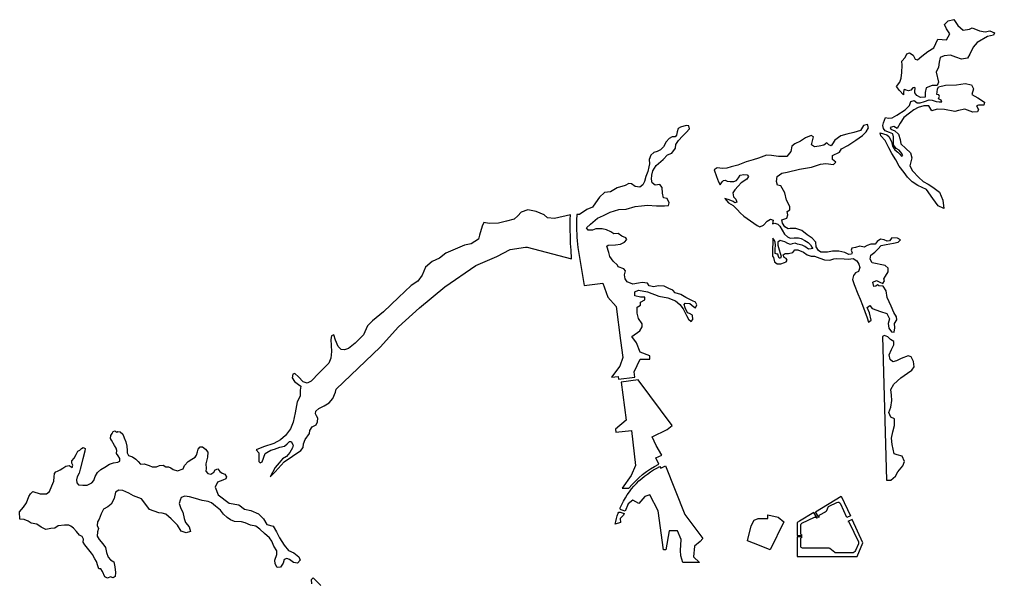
# Model space of a CAD drawing. Header units: millimetres. Extents: x -1615 to 2573, y -3000 to 3262.
# Drawn here: x -1615 to 2255, y 1034 to 3262 of the extents above; entities that cross this region are included whole.
import ezdxf

# ---------------------------------------------------------------- set-up
doc = ezdxf.new("R2010")
doc.units = ezdxf.units.MM
doc.layers.add('благоустройство_зеленые насаждения', color=18, linetype='Continuous', true_color=0x000000)

msp = doc.modelspace()

# ---------------------------------------------------------------- linework, layer by layer
at = {"layer": 'благоустройство_зеленые насаждения'}
for points in [[(1894.3, 2963.8), (1878.6, 2980.3), (1865.9, 2997), (1879.2, 3014.3), (1885.4, 3030.5), (1887.6, 3052.9), (1888.3, 3081.4), (1887.6, 3097), (1900.4, 3111.2), (1907.1, 3126.5), (1918.2, 3129.7), (1932, 3120.8), (1940.6, 3105.2), (1949.5, 3102.4), (1967.2, 3116.9), (1990.7, 3135.8), (2014.1, 3149.9), (2030.1, 3184.6), (2065.3, 3182.3), (2077.8, 3206.2), (2065.3, 3226.1), (2056.8, 3243.2), (2071, 3256.8), (2093.8, 3262.5), (2110.2, 3238.6), (2131.3, 3220.4), (2155.7, 3223.8), (2167.1, 3229.5), (2195.5, 3217.6), (2217.7, 3214.2), (2236.5, 3217.6), (2255.3, 3210.2), (2251.5, 3200.3), (2227.4, 3194.6), (2186.2, 3171.7), (2170.7, 3153.3), (2157.6, 3124.7), (2148.4, 3108.7), (2123.8, 3105.3), (2101.5, 3113.3), (2080.8, 3121.3), (2055.6, 3118.4), (2039, 3111.5), (2035, 3093.8), (2033.3, 3073.2), (2024.2, 3054.3), (2032.7, 3013.7), (2027.6, 3001.1), (2008.1, 3000.5), (1984.1, 2991.3), (1980.1, 2973.6), (1979.5, 2954.4), (1961.3, 2953.8), (1947.2, 2960.8), (1939.5, 2971.4), (1938.4, 2979.6), (1940.7, 2988.5), (1939, 2992.6), (1931.3, 2991.4), (1923.1, 2982), (1914.3, 2979.6), (1904.9, 2982), (1899, 2984.3), (1895.5, 2983.2), (1894.3, 2971.4)], [(2026, 2964.9), (2028.5, 2985.6), (2032.4, 2995), (2061, 3002.6), (2104.6, 3003.3), (2139, 3008.8), (2164.4, 3002.8), (2172.5, 2987.4), (2165.2, 2965), (2188.7, 2951.5), (2215.7, 2935.1), (2213.3, 2923.3), (2191.6, 2923.3), (2184, 2919.8), (2192.2, 2905.2), (2188.1, 2895.8), (2169.9, 2895.2), (2137.7, 2906.3), (2111.9, 2902.2), (2097.2, 2897), (2056.2, 2905.8), (2028, 2906.3), (2006.9, 2900.5), (1994, 2919.8), (1974.6, 2919.8), (1952.9, 2913.4), (1935.3, 2904), (1917.7, 2891.1), (1895.5, 2874.1), (1880.2, 2851.2), (1868.5, 2830.1), (1855.5, 2838.2), (1841.4, 2834.5), (1843.5, 2827.1), (1859.4, 2820.4), (1874.4, 2808.2), (1880.4, 2786), (1883.7, 2769.4), (1903.2, 2750.5), (1921.5, 2733.3), (1927.4, 2713.3), (1922, 2693.2), (1919.7, 2682), (1929.1, 2661.9), (1955.1, 2635.9), (1971.6, 2620), (1992.3, 2608.8), (2010, 2597), (2036.6, 2577.5), (2050.8, 2545.6), (2053.7, 2512.6), (2031.9, 2523.2), (2010.6, 2552.7), (1985.8, 2588.1), (1951, 2604.6), (1928.5, 2618.2), (1910.2, 2637.7), (1896.1, 2656), (1877.2, 2680.8), (1863.6, 2706.2), (1847.6, 2731.6), (1835.2, 2753.4), (1821.7, 2782.3), (1804.5, 2801.2), (1800.8, 2813.3), (1828.4, 2804.5), (1836.1, 2798), (1846.1, 2778.6), (1850.2, 2759.8), (1859, 2745.7), (1871.9, 2736.9), (1880.8, 2727.5), (1886.1, 2721), (1890.8, 2722.8), (1887.2, 2731), (1877.2, 2744), (1865.5, 2751), (1854.9, 2765.7), (1853.7, 2784.5), (1854.9, 2797.4), (1851.4, 2808.6), (1837.8, 2813.9), (1820.8, 2821.5), (1814.9, 2830.4), (1812.6, 2842.7), (1814.3, 2853.3), (1822, 2873.3), (1834.9, 2871.5), (1848.4, 2872.7), (1867.2, 2883.3), (1900.7, 2903.8), (1918.4, 2920.9), (1923.7, 2937.3), (1936, 2940.8), (1947.8, 2932), (1960.7, 2932), (1977.8, 2937.9), (1995.4, 2943.8), (2008.3, 2943.2), (2023.6, 2937.9), (2036, 2935.6), (2046.5, 2935.6), (2043.6, 2942), (2033.6, 2947.9), (2034.8, 2952), (2037.1, 2957.3), (2034.2, 2963.8)], [(1374.7, 2395.6), (1375, 2374), (1373.5, 2357.4), (1373.5, 2340.5), (1373.5, 2323.5), (1377.7, 2318.3), (1381.8, 2301.3), (1392.4, 2293.8), (1406.7, 2293.4), (1421, 2298.7), (1428.9, 2301), (1432.3, 2307.7), (1428.5, 2314.1), (1420.6, 2318.7), (1416.8, 2328.8), (1424.4, 2334.1), (1437.2, 2334.1), (1455.2, 2339), (1462.8, 2348.8), (1475.2, 2349.1), (1496.6, 2339.4), (1511.7, 2329.6), (1527.5, 2323.9), (1540.3, 2323.9), (1562.5, 2315.3), (1579.9, 2309.2), (1601.3, 2308.5), (1617.9, 2313.4), (1627.8, 2314.1), (1657.9, 2313.3), (1675.6, 2311.8), (1694.5, 2314.1), (1708.4, 2305.8), (1716.7, 2292.3), (1720.4, 2278.3), (1715.9, 2262.5), (1703.5, 2257.6), (1695.6, 2246.7), (1691.8, 2230.9), (1698.6, 2212.1), (1712.3, 2174.4), (1721.4, 2152.7), (1731.6, 2129.2), (1750.3, 2079.8), (1754.5, 2062.4), (1765.3, 2070.2), (1759.3, 2098.5), (1750.3, 2119.6), (1759.9, 2128), (1770.1, 2116), (1802.6, 2104.5), (1828.5, 2096.1), (1838.2, 2075), (1833.4, 2057), (1835.8, 2038.9), (1846.7, 2023.7), (1856.9, 2021.9), (1859.9, 2039.4), (1858.1, 2057.4), (1867.8, 2071.3), (1865.9, 2083.9), (1855.1, 2100.2), (1845.5, 2126.1), (1829.8, 2159.8), (1825, 2186.6), (1812.9, 2205.3), (1796.7, 2205.9), (1790.7, 2210.7), (1784.6, 2204.7), (1776.2, 2204.1), (1772.6, 2220.3), (1786.4, 2227), (1800.3, 2220.9), (1811.7, 2215.5), (1819, 2225.8), (1816, 2234.2), (1822.6, 2244.4), (1833.4, 2261.3), (1832.8, 2276.9), (1820.8, 2286.5), (1801.5, 2291.4), (1788.9, 2293.8), (1769.6, 2298), (1761.8, 2311.8), (1764.2, 2328.1), (1780.4, 2340.1), (1792.5, 2352.2), (1805.7, 2366.6), (1825.6, 2370.2), (1853.9, 2375), (1872.5, 2379.3), (1882.2, 2388.3), (1870.1, 2395.5), (1847.9, 2396.7), (1838.8, 2384.7), (1828.6, 2382.9), (1817.8, 2388.3), (1802.7, 2391.9), (1789.5, 2382.3), (1781, 2370.8), (1764.2, 2371.4), (1749.7, 2366), (1738.3, 2360), (1720.2, 2363), (1703.4, 2358.8), (1688.9, 2355.2), (1686.5, 2347.3), (1690.7, 2337.7), (1687.7, 2332.3), (1677.5, 2330.5), (1660.6, 2338.3), (1637.1, 2343.7), (1611.8, 2343.7), (1592.6, 2339.5), (1566.1, 2339.5), (1556.9, 2346.9), (1547.3, 2360.7), (1545.5, 2380), (1531.7, 2395), (1511.2, 2408.3), (1490.1, 2425.1), (1466, 2434.2), (1444.4, 2433.5), (1436.4, 2432.4), (1422.6, 2439.6), (1413.5, 2455.3), (1411.7, 2468.5), (1431, 2474), (1435.2, 2487.8), (1431.6, 2501), (1443, 2507.1), (1443, 2521.5), (1429.2, 2546.2), (1422.6, 2575.1), (1407.5, 2603.4), (1394.3, 2605.8), (1389.9, 2620), (1392.3, 2639.9), (1411.6, 2653.2), (1431.6, 2657.4), (1481.7, 2669.5), (1528.8, 2676.8), (1564.5, 2688.8), (1585.6, 2691.2), (1616.4, 2687.6), (1625.5, 2696.1), (1611.6, 2707), (1612.2, 2723.3), (1640.6, 2736.6), (1647.9, 2749.5), (1672.7, 2763.4), (1704.7, 2783.3), (1731.3, 2802), (1746.4, 2817.1), (1755.5, 2833.4), (1750.7, 2845.5), (1735.5, 2841.9), (1722.9, 2822), (1697.5, 2814.1), (1668.5, 2808.1), (1645.5, 2800.8), (1620.8, 2784.5), (1612.3, 2770), (1607.5, 2761.6), (1597.8, 2765.2), (1589.3, 2773), (1577.9, 2764.6), (1559.1, 2759.8), (1540.4, 2757.3), (1528.9, 2765.2), (1533.2, 2781.5), (1536.8, 2797.2), (1527.1, 2802.6), (1505.4, 2793), (1484.8, 2780.3), (1463.1, 2769.4), (1451, 2760.4), (1447.4, 2739.2), (1431.1, 2719.3), (1397.2, 2719.3), (1370.6, 2723.5), (1350.5, 2724.7), (1317.9, 2713.2), (1296.7, 2705.4), (1269.6, 2697.5), (1236.9, 2685.4), (1210.3, 2678.2), (1192.8, 2673.4), (1175.9, 2672.2), (1154.2, 2674), (1142.7, 2666.1), (1151.7, 2640.1), (1159, 2619), (1165.8, 2606.6), (1168.4, 2611.3), (1173.8, 2618.2), (1179.6, 2623.6), (1186.1, 2624.7), (1193.7, 2620.7), (1206.3, 2619.6), (1220, 2620), (1230.5, 2624.3), (1239.2, 2634.4), (1245.7, 2645.3), (1260.5, 2648.2), (1273.5, 2646.4), (1278.2, 2639.5), (1272.1, 2629.7), (1250, 2614.6), (1237.7, 2601.2), (1225.1, 2586.4), (1216.4, 2574.5), (1219.3, 2558.6), (1228.7, 2549.5), (1232.7, 2537.6), (1225.1, 2535.1), (1217.9, 2540.9), (1202.3, 2547.4), (1184.3, 2552.4), (1199.3, 2535.7), (1217.5, 2524.7), (1235.5, 2507.9), (1246.3, 2496.2), (1260.7, 2482.3), (1312.7, 2445.3), (1323.8, 2440.2), (1338, 2446.7), (1353.2, 2462.6), (1366.5, 2470.8), (1376.6, 2466), (1374, 2452), (1382.7, 2454.6), (1395.5, 2450.2), (1403.1, 2442.6), (1411.8, 2426.9), (1422, 2411.6), (1432.9, 2400.7), (1444.6, 2395.6), (1460.6, 2396), (1477, 2396.4), (1487.9, 2394.2), (1502.1, 2385.5), (1515.2, 2378.2), (1524.3, 2368.4), (1529.7, 2359.6), (1534.1, 2354.9), (1527.9, 2352.7), (1517, 2352), (1502.4, 2361.8), (1491.2, 2368), (1473, 2370.9), (1463.5, 2374.9), (1451.5, 2372.7), (1444.9, 2370.2), (1434.4, 2373.8), (1422.4, 2380.4), (1414, 2383.3), (1404.2, 2385.5), (1395.1, 2379.6), (1395.1, 2367.3), (1400.2, 2348.7), (1404.6, 2335.3), (1408.2, 2324), (1406.4, 2316.3), (1400.9, 2316), (1397.3, 2322.2), (1395.8, 2332), (1392.2, 2331.6), (1384.9, 2333.8), (1384.2, 2340.7), (1384.6, 2353.4), (1386, 2365.8), (1384.2, 2380.4), (1378.7, 2389.8)], [(1811, 2004.7), (1826.4, 1435.2), (1843.6, 1435.8), (1862.7, 1451.1), (1871.7, 1469), (1891.5, 1492), (1898.5, 1509.8), (1888.9, 1530.9), (1868.5, 1536), (1857, 1540.4), (1848.7, 1576.8), (1846.1, 1601.7), (1851.2, 1627.2), (1858.3, 1652.1), (1858.3, 1678.3), (1844.2, 1685.3), (1835.3, 1703.8), (1843.6, 1725.5), (1848.1, 1751), (1846.8, 1772.4), (1843.6, 1794.8), (1855.7, 1815.8), (1883.2, 1841.3), (1909.3, 1859.8), (1926.6, 1872), (1936.2, 1885.3), (1934.2, 1906.4), (1924.7, 1924.9), (1912.5, 1928.7), (1885.1, 1918.5), (1866.6, 1909), (1851.9, 1905.1), (1841.1, 1914.1), (1837.2, 1931.9), (1846.8, 1954.3), (1855.7, 1972.1), (1855.1, 1985.5), (1843, 1993.8), (1832.1, 2004), (1818.1, 2009.1)], [(-1562.3, 1390.1), (-1533.5, 1380.7), (-1508.4, 1380.6), (-1495.8, 1391), (-1487.1, 1412.3), (-1479.2, 1431.8), (-1477.7, 1449.2), (-1476.6, 1461.4), (-1471.2, 1468.3), (-1464.4, 1470.5), (-1453.8, 1476.2), (-1443.3, 1482.5), (-1431.8, 1490.5), (-1418.1, 1493.6), (-1405.7, 1486.2), (-1402.8, 1494.5), (-1407.2, 1503), (-1407.4, 1511.9), (-1397.6, 1523), (-1390.6, 1536.7), (-1383.7, 1549.8), (-1375.8, 1554.1), (-1368.9, 1561.3), (-1363, 1564.8), (-1354.7, 1561.6), (-1356, 1550.9), (-1363.2, 1519.4), (-1374.3, 1478.6), (-1378.4, 1463.6), (-1385.6, 1449), (-1389.1, 1436.6), (-1387.1, 1425.1), (-1380.6, 1417.3), (-1363.4, 1415.5), (-1346.7, 1415.7), (-1327.9, 1424.2), (-1320.5, 1434.4), (-1314.5, 1450.3), (-1306, 1465.6), (-1292.3, 1478), (-1276.1, 1487.3), (-1258.2, 1499.5), (-1242.3, 1504.3), (-1224.7, 1506.5), (-1216.6, 1511.1), (-1217.5, 1520.9), (-1224, 1531.8), (-1230.7, 1540.9), (-1229.2, 1553.3), (-1231, 1562.2), (-1238.4, 1573.3), (-1249.5, 1593.6), (-1253.6, 1601), (-1252.5, 1612.3), (-1247.7, 1620.9), (-1243.3, 1628.3), (-1236.3, 1630.7), (-1229.1, 1626.3), (-1224.7, 1628.3), (-1216.2, 1627), (-1204.7, 1617.4), (-1199.9, 1603.4), (-1192.4, 1587.2), (-1188.5, 1570.2), (-1187.8, 1553.6), (-1188.3, 1544.4), (-1182.8, 1533.5), (-1167.1, 1527.9), (-1153.6, 1519.3), (-1143.7, 1509.5), (-1135.1, 1498.3), (-1120.7, 1499.6), (-1100.6, 1494.1), (-1088.2, 1488.7), (-1071.3, 1488.7), (-1058.9, 1493.5), (-1045.1, 1494.4), (-1034.7, 1488.2), (-1023.5, 1488.2), (-1014.1, 1484.5), (-1004.7, 1478), (-987.6, 1472.5), (-965.6, 1480.6), (-960.3, 1493.9), (-945.5, 1509.4), (-930.6, 1518.6), (-917.2, 1526.5), (-912.2, 1535.2), (-909.1, 1548.1), (-905.4, 1558.8), (-897.8, 1568), (-888.4, 1567.3), (-877.2, 1558.2), (-867.9, 1546.6), (-869.4, 1526.7), (-875.1, 1500.7), (-874.8, 1482.2), (-875.7, 1471.6), (-867.8, 1461.4), (-855.4, 1459.2), (-843.6, 1467.7), (-839, 1476.2), (-827.7, 1480.3), (-820.4, 1470.1), (-811.3, 1463.3), (-799.9, 1458.7), (-793.4, 1449.1), (-795.6, 1440.6), (-808.2, 1435.4), (-829, 1427), (-837.9, 1408), (-826.2, 1377.3), (-782.6, 1343.8), (-744.6, 1338.2), (-721.6, 1320.2), (-696.5, 1315.7), (-666.3, 1301.8), (-646.8, 1282.2), (-632.8, 1259.3), (-608.8, 1252.6), (-594.8, 1230.9), (-583.7, 1206.9), (-564.7, 1177.3), (-547.8, 1155.9), (-526, 1147.5), (-505.9, 1131.3), (-500.9, 1117.9), (-511, 1106.2), (-527.2, 1109), (-543.4, 1120.1), (-554.5, 1125.1), (-564, 1120.1), (-567.9, 1106.7), (-579.1, 1090), (-591.9, 1089.4), (-599.8, 1103.9), (-601.4, 1118.4), (-593.6, 1140.8), (-593.6, 1155.3), (-605.3, 1173.7), (-613.7, 1193.8), (-623.2, 1206.1), (-642.8, 1224), (-660.6, 1241.3), (-677.4, 1253), (-698.6, 1257.5), (-719.3, 1265.8), (-734.3, 1269.7), (-762.3, 1270.9), (-777.3, 1277.6), (-790.7, 1287.1), (-804.7, 1301), (-817, 1316.1), (-836.5, 1332.8), (-853.3, 1345.7), (-866.3, 1350.8), (-889.8, 1354.2), (-917.1, 1363.1), (-940.6, 1368.7), (-958.4, 1372.6), (-973, 1366.5), (-977.4, 1356.4), (-980.8, 1343), (-974.1, 1322.9), (-966.3, 1309), (-961.2, 1283.8), (-955.7, 1267.1), (-941.7, 1249.8), (-936.1, 1231.9), (-954, 1226.9), (-973, 1233.6), (-988.6, 1256.5), (-1013.2, 1281.6), (-1033.8, 1301.1), (-1048.4, 1305), (-1061.4, 1306.2), (-1098.8, 1318.5), (-1117.8, 1344.7), (-1131.2, 1361.5), (-1162.5, 1373.8), (-1180.9, 1383.2), (-1204.9, 1394.4), (-1220.6, 1395.5), (-1234.5, 1387.2), (-1239.5, 1363.2), (-1251.3, 1340.3), (-1264.7, 1329.1), (-1282, 1320.2), (-1291, 1301.6), (-1298.8, 1280.4), (-1306.1, 1269.8), (-1306.6, 1255.3), (-1301, 1244.1), (-1304.9, 1230.2), (-1306.6, 1213.4), (-1299.4, 1199.5), (-1284.3, 1183.3), (-1274.2, 1168.2), (-1269.8, 1148.7), (-1263.1, 1129.7), (-1253.6, 1119.6), (-1241.3, 1111.3), (-1236.8, 1091.2), (-1233.5, 1069.4), (-1235.7, 1053.2), (-1243.5, 1048.2), (-1253.6, 1051.5), (-1266.4, 1047.1), (-1275.9, 1051.5), (-1285.4, 1072.7), (-1292.1, 1083.3), (-1299.9, 1083.9), (-1303.8, 1095.6), (-1310, 1112.9), (-1316.7, 1123), (-1325, 1140.8), (-1329.5, 1146.4), (-1345.2, 1165.4), (-1356.4, 1179.4), (-1362.5, 1190), (-1361.4, 1201.7), (-1367, 1211.7), (-1377.6, 1216.8), (-1388.8, 1231.3), (-1400.5, 1245.2), (-1411.1, 1252.5), (-1419.1, 1257.5), (-1437, 1257.5), (-1461.6, 1254.2), (-1474.4, 1245.3), (-1490.6, 1244.1), (-1510.7, 1240.2), (-1529.1, 1248.6), (-1545.9, 1260.3), (-1568.8, 1265.4), (-1580.5, 1272.6), (-1596.1, 1279.3), (-1613.5, 1281), (-1615.2, 1310.1), (-1599.5, 1328.5), (-1587.8, 1345.8), (-1578.3, 1370.9), (-1571, 1381.5)], [(1355.2, 1298.5), (1397, 1289.3), (1418.4, 1270.6), (1364.7, 1159), (1322.3, 1176), (1274.4, 1195.3), (1289.4, 1254.7), (1301.7, 1276.3), (1316.5, 1283.5), (1355.8, 1283.1)]]:
    msp.add_lwpolyline(points, close=True, dxfattribs=at)
for points in [[(762.5, 1835.4), (827.7, 1843.5), (824.2, 1865.1), (849.2, 1915.6), (887.7, 1915.6), (887.7, 1928), (849.3, 1943.4), (834.2, 1979.8), (815.1, 2005.6), (847.5, 2027.9), (856.9, 2044.1), (856.9, 2056.1), (841.7, 2076), (837.4, 2098.4), (837.4, 2121.2), (850.1, 2129.5), (850.1, 2141.9), (866.8, 2150.6), (866.8, 2160.8), (849.4, 2160.8), (827.9, 2165.9), (827.9, 2183), (842.5, 2189.2), (877.8, 2182.6), (923.3, 2165.2), (957.9, 2159), (988.5, 2146.6), (1006, 2131.7), (1019.4, 2114.6), (1032.9, 2088.8), (1040.2, 2074.2), (1051.1, 2065.1), (1058.4, 2073.1), (1056.6, 2089.5), (1044.6, 2096), (1036.2, 2098.9), (1027.1, 2118.6), (1023.8, 2132.1), (1027.1, 2137.9), (1045.3, 2136.1), (1062, 2123), (1068.9, 2119), (1073.7, 2131), (1068.2, 2141.9), (1055.8, 2147.3), (1030.4, 2159.3), (1010.7, 2171.3), (987.1, 2178.6), (978, 2188.4), (961.9, 2195.7), (943.4, 2204.5), (920.5, 2206.6), (902.3, 2202.6), (884.4, 2206.3), (877.2, 2216.5), (856.8, 2219.4), (842.6, 2216.5), (820, 2213.2), (797.5, 2221.6), (788.7, 2234.4), (786.5, 2250.1), (790.5, 2265.3), (783.6, 2273.4), (761, 2282.1), (758.7, 2287.6), (741.6, 2303.6), (728.5, 2322.2), (723.8, 2338.2), (715.8, 2362.9), (722.3, 2367.3), (750.7, 2369.1), (771.1, 2370.9), (786.8, 2379.6), (796.2, 2390.6), (792.2, 2397.2), (776.2, 2403.8), (761.3, 2413.2), (744.2, 2412.5), (732.5, 2420.9), (715, 2428.5), (697.2, 2431.8), (673.2, 2431.8), (659, 2427), (641.9, 2427.4), (635.7, 2436.9), (651.7, 2451.4), (679, 2474), (702.6, 2484.7), (729.9, 2497.8), (764.5, 2508.3), (792.9, 2510.9), (829.3, 2521.4), (853.7, 2523.2), (877.4, 2526.2), (913.8, 2523.7), (945.8, 2522.9), (960.8, 2525.1), (964, 2535.3), (956.4, 2552.4), (941.5, 2555.3), (936.7, 2573.9), (935.7, 2595.7), (927.3, 2608.1), (908.4, 2605.5), (896.7, 2615), (894.2, 2629.5), (895.3, 2644.9), (899.3, 2662.5), (912.2, 2683.5), (939.6, 2707.2), (957.8, 2726.3), (975, 2732), (988.6, 2752.8), (990.2, 2767.3), (1001.5, 2783.1), (1017.3, 2799.7), (1030.7, 2814.9), (1045, 2829), (1042.4, 2840.7), (1030.9, 2841.8), (1008.2, 2834.9), (999.7, 2829.6), (995.3, 2817), (992.8, 2804.1), (987.7, 2797.7), (976.2, 2797.5), (963.8, 2791), (952.3, 2777.2), (941, 2757.8), (929.7, 2745.9), (916, 2739.5), (902.6, 2735.1), (890.7, 2724.7), (884.5, 2707), (886.1, 2689.8), (883.5, 2678.6), (879.3, 2659.6), (870.6, 2639.8), (865.8, 2619.6), (859.1, 2606.9), (846.9, 2598.2), (828.5, 2600.5), (814.3, 2610.8), (803.7, 2612.2), (789.4, 2604.2), (757.8, 2595.4), (730.8, 2579), (707.3, 2576), (687.3, 2558.4), (672, 2534.9), (659.1, 2518.4), (636.7, 2509.6), (608.5, 2488.5), (597, 2488.9), (596.2, 2467.1, 0.041801), (601.6, 2358.2), (626.2, 2207.7), (699.9, 2216.9), (719.8, 2160.7), (753.7, 2124.1), (770.5, 1988.9), (780.2, 1922), (768.1, 1887.9), (734.5, 1843.6), (761.4, 1847)], [(571.7, 2487.5), (509, 2473.4), (480.4, 2475.3), (467.3, 2487.6), (436.3, 2501.2), (403.4, 2507.5), (376.4, 2498.9), (362.9, 2483.3), (348.7, 2470.6), (317.5, 2462.8), (286.3, 2454.9), (248.7, 2453.5), (228, 2456.9), (222.1, 2442.6), (211.4, 2407.5), (206.4, 2391), (178.1, 2373.3), (150.8, 2367.7), (114.3, 2352), (76.8, 2335.8), (52.4, 2316.1), (22.5, 2302.5), (-3.6, 2279.8), (-17.3, 2249), (-34.4, 2224.6), (-60.3, 2207.1), (-110.5, 2159.7), (-170.8, 2102.7), (-213.7, 2067.9), (-233.9, 2047.7), (-249.4, 2012.1), (-282.6, 1978.4), (-309.2, 1958.2), (-324.9, 1952.3), (-337.6, 1953.4), (-349.9, 1966), (-361.1, 1991.3), (-367.8, 2012.3), (-376, 2007.8), (-379.1, 1992.9), (-377.6, 1969.7), (-376.2, 1946.3), (-379.3, 1919.5), (-387.7, 1899), (-426, 1861.6), (-456.8, 1827.7), (-473.4, 1819.8), (-489.1, 1825.7), (-508.1, 1844.8), (-521.6, 1858.2), (-529.5, 1856), (-532.5, 1841.4), (-523.6, 1827.4), (-508.1, 1815.1), (-498.8, 1807.6), (-500.9, 1792.1), (-500.9, 1768), (-512.7, 1745.7), (-521.1, 1701.9), (-528.2, 1665.1), (-539.6, 1639.1), (-559.8, 1612.5), (-579.3, 1595.5), (-605.6, 1580.4), (-646, 1568), (-675.5, 1555.8), (-664.9, 1543.3), (-664.9, 1509.3), (-659.3, 1504.6), (-651.9, 1508.3), (-640.4, 1541), (-633.8, 1545.4), (-617, 1553.9), (-603.3, 1558), (-582, 1566), (-562.6, 1569.7), (-552.3, 1579.9), (-543.5, 1588.6), (-536.6, 1588.6), (-528.7, 1574.7), (-531.5, 1563.9), (-541.4, 1545.7), (-554.9, 1529.8), (-571.6, 1520.3), (-584.9, 1504), (-600.1, 1485.4), (-619.7, 1448), (-600.3, 1469), (-564.2, 1508), (-531.6, 1530.6), (-498.9, 1553.3), (-489.2, 1564.4), (-487.5, 1579.8), (-480.5, 1597.2), (-463.4, 1619.9), (-462.8, 1632.5), (-453.8, 1646.8), (-437, 1655.2), (-431.9, 1667.1), (-431.1, 1680.9), (-435.8, 1690.7), (-440, 1698), (-439.2, 1708.9), (-427.1, 1719.6), (-405.3, 1729.9), (-386.2, 1742.3), (-371.6, 1759.9), (-360.1, 1784.2), (-357.9, 1795.7), (-183.2, 1963.2), (-110.9, 2043.9), (-27.8, 2118.6), (73.4, 2201.6), (196.4, 2287.4), (279.6, 2321.9), (332.6, 2350.8), (393.3, 2359.8), (400, 2359.1), (576.1, 2312.7, 0.013267), (573.6, 2360.2, -0.023772), (571.7, 2486.7)], [(804.1, 1403.1, -0.115796), (923.2, 1498.6), (911.5, 1523.6), (934.2, 1534.9), (912.6, 1573.5), (895.9, 1607.1), (955.8, 1637), (975.6, 1651.9), (840.1, 1833), (773.7, 1824.7), (793.1, 1673), (751, 1637.1), (752.5, 1625.3), (814.9, 1633), (830.6, 1493.1), (813.1, 1454.5), (777.6, 1403.4)], [(788.7, 1312.8), (773.4, 1317.9, -0.440531), (769.8, 1326, -0.181257), (927.4, 1489.5), (930.2, 1483.4), (948.8, 1492.7), (1026.3, 1298.8), (1097.6, 1203.6), (1087.4, 1192.8), (1064.1, 1173), (1060.7, 1131), (1084, 1108.5), (1018.5, 1109.4), (1009.6, 1135), (1008.5, 1156.5), (1011.9, 1199.7), (996.6, 1234.8), (963.9, 1234.8), (950.8, 1159.4), (941.2, 1159.4), (920, 1313.2), (886.4, 1376.7), (867.7, 1371.1), (843.5, 1343.1), (819.2, 1356.2), (800.6, 1341.2)], [(1557.3, 1287.9), (1544.3, 1310.4), (1646.9, 1371.5), (1683.3, 1293.5), (1669.7, 1287.2), (1644.7, 1340.7, 0.391346), (1628.7, 1345.9), (1597.2, 1331.1, 0.115618), (1593, 1326.6), (1588.4, 1313.7, -0.1585), (1583.6, 1308.2), (1560.2, 1297.2, 0.237267), (1557.3, 1292.8)], [(749.4, 1260.4, -0.035851), (761.6, 1305.1, -0.408481), (769.2, 1308.8), (784.9, 1303.6), (781.9, 1296.4), (768.8, 1284), (770.8, 1267.9)], [(1551.4, 1285.1), (1538.7, 1307.1), (1481.2, 1272.8), (1471.4, 1266.9), (1471.4, 1216.3), (1491.4, 1216.3, -0.38697), (1486.4, 1222), (1486.4, 1258.4, -0.301894), (1490.2, 1264.4), (1541.3, 1288.4, -0.365896)], [(1491.5, 1210.7), (1471.4, 1210.7), (1471.4, 1147), (1471.4, 1132), (1486.4, 1132), (1710.2, 1132), (1733, 1187.3), (1690.1, 1279), (1673.2, 1271.2, -0.297894), (1678.7, 1267.9), (1715.1, 1190.2, -0.250677), (1715.1, 1183.3), (1703.8, 1155.9, -0.291005), (1690.2, 1147), (1624, 1147, -0.148537), (1620.8, 1148), (1602.1, 1164.4, 0.165352), (1596.6, 1165.9), (1493.7, 1165.9, -0.422834), (1486.4, 1173.9), (1486.4, 1204.6, -0.369897)]]:
    msp.add_lwpolyline(points, format="xyb", close=True, dxfattribs=at)
msp.add_lwpolyline([(-454.5, 1024), (-456.4, 1041.1), (-449.3, 1047.4), (-418.6, 1017.6)], dxfattribs=at)

doc.saveas('drawing.dxf')
